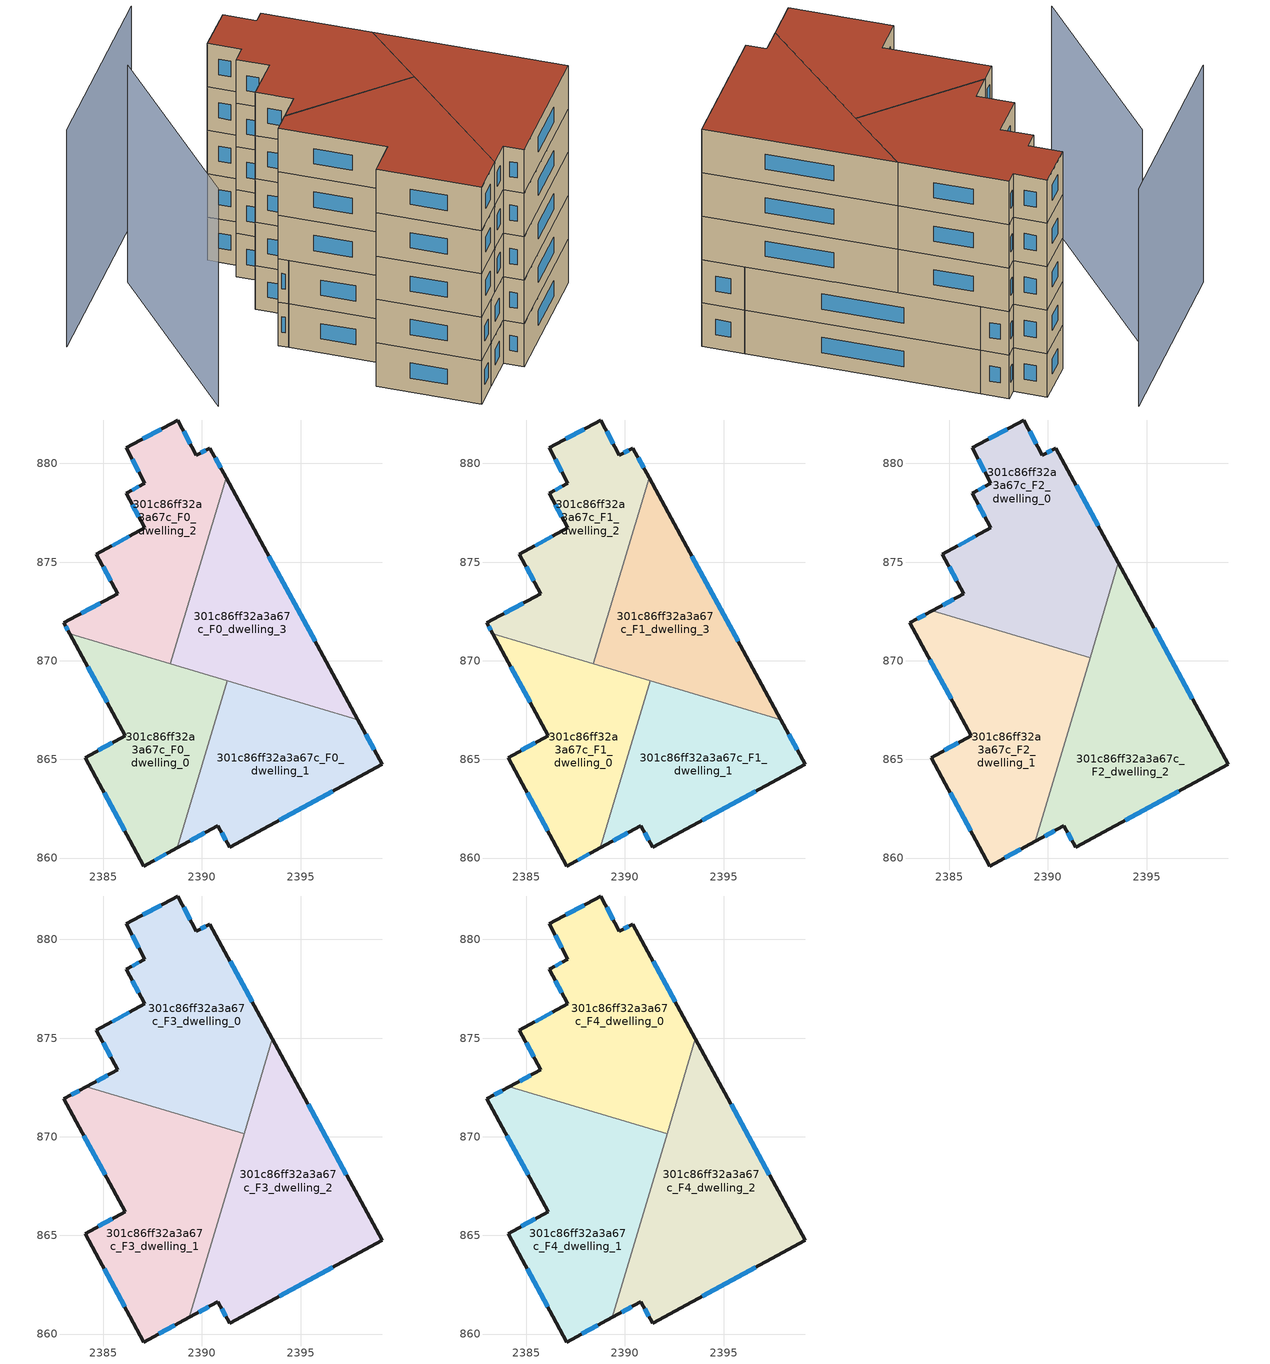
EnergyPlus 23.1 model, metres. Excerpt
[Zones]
301c86ff32a3a67c_F0_dwelling_0
 floor ground (EU_floor_Construction): 2391.28,868.98 2388.75,860.51 2387.06,859.59 2384.07,865.09 2386.11,866.21 2383.3,871.37 z0
 wall outside (EU_wall_Construction): 2383.3,871.37 2386.11,866.21 2384.07,865.09 2387.06,859.59 2388.75,860.51 z0:3
 wall to 301c86ff32a3a67c_F0_dwelling_1 (EU_wall_Construction): 2388.75,860.51 2391.28,868.98 z0:3
 wall to 301c86ff32a3a67c_F0_dwelling_2 (EU_wall_Construction): 2388.4,869.84 2383.3,871.37 z0:3
 wall to 301c86ff32a3a67c_F0_dwelling_3 (EU_wall_Construction): 2391.28,868.98 2388.4,869.84 z0:3
 window (EU_Window_Construction): 2384.21,869.69 2385.2,867.88 / 2387.61,859.89 2388.2,860.21 / 2385.04,863.31 2386.09,861.38 / 2385.45,865.84 2384.73,865.46 z0.98:2.02
301c86ff32a3a67c_F0_dwelling_1
 floor ground (EU_floor_Construction): 2397.91,867 2399.13,864.75 2391.41,860.54 2390.81,861.63 2388.75,860.51 2391.28,868.98 z0
 wall outside (EU_wall_Construction): 2388.75,860.51 2390.81,861.63 2391.41,860.54 2399.13,864.75 2397.91,867 z0:3
 wall to 301c86ff32a3a67c_F0_dwelling_3 (EU_wall_Construction): 2397.91,867 2391.28,868.98 z0:3
 window (EU_Window_Construction): 2398.73,865.49 2398.3,866.27 / 2393.92,861.91 2396.62,863.39 / 2391.01,861.28 2391.21,860.9 / 2389.42,860.88 2390.14,861.27 z0.98:2.02
301c86ff32a3a67c_F0_dwelling_2
 floor ground (EU_floor_Construction): 2390.4,880.78 2391.22,879.28 2388.4,869.84 2383.3,871.37 2383,871.92 2385.74,873.41 2384.64,875.41 2387.1,876.75 2386.15,878.49 2387.11,879 2386.15,880.79 2388.78,882.2 2389.72,880.41 z0
 wall outside (EU_wall_Construction): 2391.22,879.28 2390.4,880.78 2389.72,880.41 2388.78,882.2 2386.15,880.79 2387.11,879 2386.15,878.49 2387.1,876.75 2384.64,875.41 2385.74,873.41 2383,871.92 2383.3,871.37 z0:3
 wall to 301c86ff32a3a67c_F0_dwelling_3 (EU_wall_Construction): 2388.4,869.84 2391.22,879.28 z0:3
 window (EU_Window_Construction): 2383.1,871.74 2383.2,871.54 / 2384.85,872.92 2383.89,872.4 / 2385,874.75 2385.38,874.06 / 2386.3,876.31 2385.44,875.84 / 2386.46,877.92 2386.79,877.31 / 2386.8,878.84 2386.46,878.65 / 2386.46,880.21 2386.8,879.59 / 2387.93,881.75 2387.01,881.25 / 2389.42,881 2389.09,881.62 / 2390.18,880.66 2389.94,880.53 / 2390.95,879.77 2390.67,880.3 z0.98:2.02
301c86ff32a3a67c_F0_dwelling_3
 floor ground (EU_floor_Construction): 2391.22,879.28 2397.91,867 2388.4,869.84 z0
 wall outside (EU_wall_Construction): 2397.91,867 2391.22,879.28 z0:3
 window (EU_Window_Construction): 2395.73,871 2393.39,875.29 z0.98:2.02
301c86ff32a3a67c_F1_dwelling_0
 floor to 301c86ff32a3a67c_F0_dwelling_0 (EU_floor_Construction): 2391.28,868.98 2388.75,860.51 2387.06,859.59 2384.07,865.09 2386.11,866.21 2383.3,871.37 z3
 wall outside (EU_wall_Construction): 2383.3,871.37 2386.11,866.21 2384.07,865.09 2387.06,859.59 2388.75,860.51 z3:6
 wall to 301c86ff32a3a67c_F1_dwelling_1 (EU_wall_Construction): 2388.75,860.51 2391.28,868.98 z3:6
 wall to 301c86ff32a3a67c_F1_dwelling_2 (EU_wall_Construction): 2388.4,869.84 2383.3,871.37 z3:6
 wall to 301c86ff32a3a67c_F1_dwelling_3 (EU_wall_Construction): 2391.28,868.98 2388.4,869.84 z3:6
 window (EU_Window_Construction): 2384.21,869.69 2385.2,867.88 / 2387.61,859.89 2388.2,860.21 / 2385.04,863.31 2386.09,861.38 / 2385.45,865.84 2384.73,865.46 z3.98:5.02
301c86ff32a3a67c_F1_dwelling_1
 floor to 301c86ff32a3a67c_F0_dwelling_1 (EU_floor_Construction): 2397.91,867 2399.13,864.75 2391.41,860.54 2390.81,861.63 2388.75,860.51 2391.28,868.98 z3
 wall outside (EU_wall_Construction): 2388.75,860.51 2390.81,861.63 2391.41,860.54 2399.13,864.75 2397.91,867 z3:6
 wall to 301c86ff32a3a67c_F1_dwelling_3 (EU_wall_Construction): 2397.91,867 2391.28,868.98 z3:6
 window (EU_Window_Construction): 2398.73,865.49 2398.3,866.27 / 2393.92,861.91 2396.62,863.39 / 2391.01,861.28 2391.21,860.9 / 2389.42,860.88 2390.14,861.27 z3.98:5.02
301c86ff32a3a67c_F1_dwelling_2
 floor to 301c86ff32a3a67c_F0_dwelling_2 (EU_floor_Construction): 2390.4,880.78 2391.22,879.28 2388.4,869.84 2383.3,871.37 2383,871.92 2385.74,873.41 2384.64,875.41 2387.1,876.75 2386.15,878.49 2387.11,879 2386.15,880.79 2388.78,882.2 2389.72,880.41 z3
 wall outside (EU_wall_Construction): 2391.22,879.28 2390.4,880.78 2389.72,880.41 2388.78,882.2 2386.15,880.79 2387.11,879 2386.15,878.49 2387.1,876.75 2384.64,875.41 2385.74,873.41 2383,871.92 2383.3,871.37 z3:6
 wall to 301c86ff32a3a67c_F1_dwelling_3 (EU_wall_Construction): 2388.4,869.84 2391.22,879.28 z3:6
 window (EU_Window_Construction): 2383.1,871.74 2383.2,871.54 / 2384.85,872.92 2383.89,872.4 / 2385,874.75 2385.38,874.06 / 2386.3,876.31 2385.44,875.84 / 2386.46,877.92 2386.79,877.31 / 2386.8,878.84 2386.46,878.65 / 2386.46,880.21 2386.8,879.59 / 2387.93,881.75 2387.01,881.25 / 2389.42,881 2389.09,881.62 / 2390.18,880.66 2389.94,880.53 / 2390.95,879.77 2390.67,880.3 z3.98:5.02
301c86ff32a3a67c_F1_dwelling_3
 floor to 301c86ff32a3a67c_F0_dwelling_3 (EU_floor_Construction): 2391.22,879.28 2397.91,867 2388.4,869.84 z3
 wall outside (EU_wall_Construction): 2397.91,867 2391.22,879.28 z3:6
 window (EU_Window_Construction): 2395.73,871 2393.39,875.29 z3.98:5.02
301c86ff32a3a67c_F2_dwelling_0
 floor to 301c86ff32a3a67c_F1_dwelling_2 (EU_floor_Construction): 2390.4,880.78 2391.22,879.28 2388.79,871.15 2384.14,872.53 2385.74,873.41 2384.64,875.41 2387.1,876.75 2386.15,878.49 2387.11,879 2386.15,880.79 2388.78,882.2 2389.72,880.41 z6
 floor to 301c86ff32a3a67c_F1_dwelling_3 (EU_floor_Construction): 2391.22,879.28 2393.57,874.96 2392.14,870.15 2388.79,871.15 z6
 wall outside (EU_wall_Construction): 2393.57,874.96 2390.4,880.78 2389.72,880.41 2388.78,882.2 2386.15,880.79 2387.11,879 2386.15,878.49 2387.1,876.75 2384.64,875.41 2385.74,873.41 2384.14,872.53 z6:9
 wall to 301c86ff32a3a67c_F2_dwelling_1 (EU_wall_Construction): 2384.14,872.53 2392.14,870.15 z6:9
 wall to 301c86ff32a3a67c_F2_dwelling_2 (EU_wall_Construction): 2392.14,870.15 2393.57,874.96 z6:9
 window (EU_Window_Construction): 2386.3,876.31 2385.44,875.84 / 2386.46,877.92 2386.79,877.31 / 2386.8,878.84 2386.46,878.65 / 2386.46,880.21 2386.8,879.59 / 2387.93,881.75 2387.01,881.25 / 2389.42,881 2389.09,881.62 / 2390.18,880.66 2389.94,880.53 / 2392.54,876.85 2391.43,878.89 / 2385.22,873.12 2384.66,872.82 / 2385,874.75 2385.38,874.06 z6.98:8.02
301c86ff32a3a67c_F2_dwelling_1
 floor to 301c86ff32a3a67c_F1_dwelling_0 (EU_floor_Construction): 2391.28,868.98 2388.75,860.51 2387.06,859.59 2384.07,865.09 2386.11,866.21 2383.3,871.37 z6
 floor to 301c86ff32a3a67c_F1_dwelling_2 (EU_floor_Construction): 2388.79,871.15 2388.4,869.84 2383.3,871.37 2383,871.92 2384.14,872.53 z6
 floor to 301c86ff32a3a67c_F1_dwelling_1 (EU_floor_Construction): 2391.75,868.84 2389.36,860.84 2388.75,860.51 2391.28,868.98 z6
 floor to 301c86ff32a3a67c_F1_dwelling_3 (EU_floor_Construction): 2392.14,870.15 2391.75,868.84 2388.4,869.84 2388.79,871.15 z6
 wall outside (EU_wall_Construction): 2384.14,872.53 2383,871.92 2386.11,866.21 2384.07,865.09 2387.06,859.59 2389.36,860.84 z6:9
 wall to 301c86ff32a3a67c_F2_dwelling_2 (EU_wall_Construction): 2389.36,860.84 2392.14,870.15 z6:9
 window (EU_Window_Construction): 2385.45,865.84 2384.73,865.46 / 2384.01,870.06 2385.1,868.06 / 2383.77,872.33 2383.37,872.12 / 2387.81,860 2388.61,860.44 / 2385.04,863.31 2386.09,861.38 z6.98:8.02
301c86ff32a3a67c_F2_dwelling_2
 floor to 301c86ff32a3a67c_F1_dwelling_1 (EU_floor_Construction): 2397.91,867 2399.13,864.75 2391.41,860.54 2390.81,861.63 2389.36,860.84 2391.75,868.84 z6
 floor to 301c86ff32a3a67c_F1_dwelling_3 (EU_floor_Construction): 2393.57,874.96 2397.91,867 2391.75,868.84 z6
 wall outside (EU_wall_Construction): 2389.36,860.84 2390.81,861.63 2391.41,860.54 2399.13,864.75 2393.57,874.96 z6:9
 window (EU_Window_Construction): 2389.83,861.1 2390.34,861.38 / 2397.32,868.07 2395.38,871.64 / 2393.92,861.91 2396.62,863.39 / 2391.01,861.28 2391.21,860.9 z6.98:8.02
301c86ff32a3a67c_F3_dwelling_0
 floor to 301c86ff32a3a67c_F2_dwelling_0 (EU_floor_Construction): 2390.4,880.78 2393.57,874.96 2392.14,870.15 2384.14,872.53 2385.74,873.41 2384.64,875.41 2387.1,876.75 2386.15,878.49 2387.11,879 2386.15,880.79 2388.78,882.2 2389.72,880.41 z9
 wall outside (EU_wall_Construction): 2393.57,874.96 2390.4,880.78 2389.72,880.41 2388.78,882.2 2386.15,880.79 2387.11,879 2386.15,878.49 2387.1,876.75 2384.64,875.41 2385.74,873.41 2384.14,872.53 z9:12
 wall to 301c86ff32a3a67c_F3_dwelling_1 (EU_wall_Construction): 2384.14,872.53 2392.14,870.15 z9:12
 wall to 301c86ff32a3a67c_F3_dwelling_2 (EU_wall_Construction): 2392.14,870.15 2393.57,874.96 z9:12
 window (EU_Window_Construction): 2386.3,876.31 2385.44,875.84 / 2386.46,877.92 2386.79,877.31 / 2386.8,878.84 2386.46,878.65 / 2386.46,880.21 2386.8,879.59 / 2387.93,881.75 2387.01,881.25 / 2389.42,881 2389.09,881.62 / 2390.18,880.66 2389.94,880.53 / 2392.54,876.85 2391.43,878.89 / 2385.22,873.12 2384.66,872.82 / 2385,874.75 2385.38,874.06 z9.98:11.02
301c86ff32a3a67c_F3_dwelling_1
 floor to 301c86ff32a3a67c_F2_dwelling_1 (EU_floor_Construction): 2392.14,870.15 2389.36,860.84 2387.06,859.59 2384.07,865.09 2386.11,866.21 2383,871.92 2384.14,872.53 z9
 wall outside (EU_wall_Construction): 2384.14,872.53 2383,871.92 2386.11,866.21 2384.07,865.09 2387.06,859.59 2389.36,860.84 z9:12
 wall to 301c86ff32a3a67c_F3_dwelling_2 (EU_wall_Construction): 2389.36,860.84 2392.14,870.15 z9:12
 window (EU_Window_Construction): 2385.45,865.84 2384.73,865.46 / 2384.01,870.06 2385.1,868.06 / 2383.77,872.33 2383.37,872.12 / 2387.81,860 2388.61,860.44 / 2385.04,863.31 2386.09,861.38 z9.98:11.02
301c86ff32a3a67c_F3_dwelling_2
 floor to 301c86ff32a3a67c_F2_dwelling_2 (EU_floor_Construction): 2393.57,874.96 2399.13,864.75 2391.41,860.54 2390.81,861.63 2389.36,860.84 z9
 wall outside (EU_wall_Construction): 2389.36,860.84 2390.81,861.63 2391.41,860.54 2399.13,864.75 2393.57,874.96 z9:12
 window (EU_Window_Construction): 2389.83,861.1 2390.34,861.38 / 2397.32,868.07 2395.38,871.64 / 2393.92,861.91 2396.62,863.39 / 2391.01,861.28 2391.21,860.9 z9.98:11.02
301c86ff32a3a67c_F4_dwelling_0
 floor to 301c86ff32a3a67c_F3_dwelling_0 (EU_floor_Construction): 2390.4,880.78 2393.57,874.96 2392.14,870.15 2384.14,872.53 2385.74,873.41 2384.64,875.41 2387.1,876.75 2386.15,878.49 2387.11,879 2386.15,880.79 2388.78,882.2 2389.72,880.41 z12
 wall outside (EU_wall_Construction): 2393.57,874.96 2390.4,880.78 2389.72,880.41 2388.78,882.2 2386.15,880.79 2387.11,879 2386.15,878.49 2387.1,876.75 2384.64,875.41 2385.74,873.41 2384.14,872.53 z12:15
 wall to 301c86ff32a3a67c_F4_dwelling_1 (EU_wall_Construction): 2384.14,872.53 2392.14,870.15 z12:15
 wall to 301c86ff32a3a67c_F4_dwelling_2 (EU_wall_Construction): 2392.14,870.15 2393.57,874.96 z12:15
 window (EU_Window_Construction): 2386.3,876.31 2385.44,875.84 / 2386.46,877.92 2386.79,877.31 / 2386.8,878.84 2386.46,878.65 / 2386.46,880.21 2386.8,879.59 / 2387.93,881.75 2387.01,881.25 / 2389.42,881 2389.09,881.62 / 2390.18,880.66 2389.94,880.53 / 2392.54,876.85 2391.43,878.89 / 2385.22,873.12 2384.66,872.82 / 2385,874.75 2385.38,874.06 z12.98:14.02
 roof outside (EU_roof_Construction): 2392.14,870.15 2393.57,874.96 2390.4,880.78 2389.72,880.41 2388.78,882.2 2386.15,880.79 2387.11,879 2386.15,878.49 2387.1,876.75 2384.64,875.41 2385.74,873.41 2384.14,872.53 z15
301c86ff32a3a67c_F4_dwelling_1
 floor to 301c86ff32a3a67c_F3_dwelling_1 (EU_floor_Construction): 2392.14,870.15 2389.36,860.84 2387.06,859.59 2384.07,865.09 2386.11,866.21 2383,871.92 2384.14,872.53 z12
 wall outside (EU_wall_Construction): 2384.14,872.53 2383,871.92 2386.11,866.21 2384.07,865.09 2387.06,859.59 2389.36,860.84 z12:15
 wall to 301c86ff32a3a67c_F4_dwelling_2 (EU_wall_Construction): 2389.36,860.84 2392.14,870.15 z12:15
 window (EU_Window_Construction): 2385.45,865.84 2384.73,865.46 / 2384.01,870.06 2385.1,868.06 / 2383.77,872.33 2383.37,872.12 / 2387.81,860 2388.61,860.44 / 2385.04,863.31 2386.09,861.38 z12.98:14.02
 roof outside (EU_roof_Construction): 2389.36,860.84 2392.14,870.15 2384.14,872.53 2383,871.92 2386.11,866.21 2384.07,865.09 2387.06,859.59 z15
301c86ff32a3a67c_F4_dwelling_2
 floor to 301c86ff32a3a67c_F3_dwelling_2 (EU_floor_Construction): 2393.57,874.96 2399.13,864.75 2391.41,860.54 2390.81,861.63 2389.36,860.84 z12
 wall outside (EU_wall_Construction): 2389.36,860.84 2390.81,861.63 2391.41,860.54 2399.13,864.75 2393.57,874.96 z12:15
 window (EU_Window_Construction): 2389.83,861.1 2390.34,861.38 / 2397.32,868.07 2395.38,871.64 / 2393.92,861.91 2396.62,863.39 / 2391.01,861.28 2391.21,860.9 z12.98:14.02
 roof outside (EU_roof_Construction): 2399.13,864.75 2393.57,874.96 2389.36,860.84 2390.81,861.63 2391.41,860.54 z15
shading: 2381.38,882.44 2376.32,870.02 / 2385.71,886.49 2374.38,880.29 z0:15
[Building]
EU S2 Campaign: North Axis=0; Terrain=City; Solar Distribution=FullExterior
[Site:Location]
Bologna: Latitude=44.5; Longitude=11.25; Time Zone=1; Elevation=37
[SizingPeriod:WeatherFileDays]
AnnualSizingPeriod: Begin Month=1; Begin Day of Month=1; End Month=12; End Day of Month=31; Day of Week for Start Day=Monday; Use Weather File Daylight Saving Period=No; Use Weather File Rain and Snow Indicators=No
[MATERIAL]
EU_InternalMass_Material: Roughness=MediumRough; Thickness=0.1; Conductivity=1; Density=1800; Specific Heat=900; Thermal Absorptance=0.9; Solar Absorptance=0.7; Visible Absorptance=0.7
[MATERIAL:NOMASS] Roughness=MediumRough; Thermal Absorptance=0.9; Solar Absorptance=0.7; Visible Absorptance=0.7
Name | Thermal Resistance
EU_wall_NoMass | 0.905828
EU_roof_NoMass | 0.37593
EU_floor_NoMass | 0.67114
[WINDOWMATERIAL:SIMPLEGLAZINGSYSTEM]
EU_Window_SimpleGlazing: UFactor=4.52486; Solar Heat Gain Coefficient=0.85; Visible Transmittance=0.85
[CONSTRUCTION]
EU_wall_Construction: EU_wall_NoMass
EU_roof_Construction: EU_roof_NoMass
EU_floor_Construction: EU_floor_NoMass
EU_Window_Construction: EU_Window_SimpleGlazing
EU_InternalMass_Construction: EU_InternalMass_Material
[ZONE] Type=1; Multiplier=1; Ceiling Height=autocalculate; Floor Area=autocalculate; Part of Total Floor Area=Yes
Name | Volume
301c86ff32a3a67c_F0_dwelling_0; 301c86ff32a3a67c_F1_dwelling_0; 301c86ff32a3a67c_F0_dwelling_3; 301c86ff32a3a67c_F1_dwelling_3 | 146.641
301c86ff32a3a67c_F2_dwelling_0; 301c86ff32a3a67c_F3_dwelling_0; 301c86ff32a3a67c_F4_dwelling_0 | 195.541
301c86ff32a3a67c_F0_dwelling_1; 301c86ff32a3a67c_F1_dwelling_1 | 146.638
301c86ff32a3a67c_F2_dwelling_1; 301c86ff32a3a67c_F3_dwelling_1; 301c86ff32a3a67c_F4_dwelling_1 | 195.517
301c86ff32a3a67c_F0_dwelling_2; 301c86ff32a3a67c_F1_dwelling_2 | 146.652
301c86ff32a3a67c_F2_dwelling_2; 301c86ff32a3a67c_F3_dwelling_2; 301c86ff32a3a67c_F4_dwelling_2 | 195.51
[INTERNALMASS] Construction=EU_InternalMass_Construction
Name | Zone or ZoneList | Surface Area
301c86ff32a3a67c_F0_dwelling_0_EU_InternalMass | 301c86ff32a3a67c_F0_dwelling_0 | 48.8804
301c86ff32a3a67c_F0_dwelling_1_EU_InternalMass | 301c86ff32a3a67c_F0_dwelling_1 | 48.8793
301c86ff32a3a67c_F0_dwelling_2_EU_InternalMass | 301c86ff32a3a67c_F0_dwelling_2 | 48.8832
301c86ff32a3a67c_F0_dwelling_3_EU_InternalMass | 301c86ff32a3a67c_F0_dwelling_3 | 48.8808
301c86ff32a3a67c_F1_dwelling_0_EU_InternalMass | 301c86ff32a3a67c_F1_dwelling_0 | 48.8804
301c86ff32a3a67c_F1_dwelling_1_EU_InternalMass | 301c86ff32a3a67c_F1_dwelling_1 | 48.8793
301c86ff32a3a67c_F1_dwelling_2_EU_InternalMass | 301c86ff32a3a67c_F1_dwelling_2 | 48.8832
301c86ff32a3a67c_F1_dwelling_3_EU_InternalMass | 301c86ff32a3a67c_F1_dwelling_3 | 48.8808
301c86ff32a3a67c_F2_dwelling_0_EU_InternalMass | 301c86ff32a3a67c_F2_dwelling_0 | 65.1791
301c86ff32a3a67c_F2_dwelling_1_EU_InternalMass | 301c86ff32a3a67c_F2_dwelling_1 | 65.172
301c86ff32a3a67c_F2_dwelling_2_EU_InternalMass | 301c86ff32a3a67c_F2_dwelling_2 | 65.1698
301c86ff32a3a67c_F3_dwelling_0_EU_InternalMass | 301c86ff32a3a67c_F3_dwelling_0 | 65.1791
301c86ff32a3a67c_F3_dwelling_1_EU_InternalMass | 301c86ff32a3a67c_F3_dwelling_1 | 65.172
301c86ff32a3a67c_F3_dwelling_2_EU_InternalMass | 301c86ff32a3a67c_F3_dwelling_2 | 65.1698
301c86ff32a3a67c_F4_dwelling_0_EU_InternalMass | 301c86ff32a3a67c_F4_dwelling_0 | 65.1791
301c86ff32a3a67c_F4_dwelling_1_EU_InternalMass | 301c86ff32a3a67c_F4_dwelling_1 | 65.172
301c86ff32a3a67c_F4_dwelling_2_EU_InternalMass | 301c86ff32a3a67c_F4_dwelling_2 | 65.1698
[OTHEREQUIPMENT] Fuel Type=Electricity; Design Level Calculation Method=Watts/Area; Power per Zone Floor Area=1; Fraction Latent=0; Fraction Radiant=0; Fraction Lost=0; Carbon Dioxide Generation Rate=0; EndUse Subcategory=EU_Step8_InternalGains
Name | Zone or ZoneList or Space or SpaceList | Schedule
EU_Step8_InternalGain_301c86ff32a3a67c_F0_dwelling_0_f000 | 301c86ff32a3a67c_F0_dwelling_0 | EU_Step8_GainSchedule_301c86ff32a3a67c_F0_dwelling_0_f000
EU_Step8_InternalGain_301c86ff32a3a67c_F0_dwelling_1_f000 | 301c86ff32a3a67c_F0_dwelling_1 | EU_Step8_GainSchedule_301c86ff32a3a67c_F0_dwelling_1_f000
EU_Step8_InternalGain_301c86ff32a3a67c_F0_dwelling_2_f000 | 301c86ff32a3a67c_F0_dwelling_2 | EU_Step8_GainSchedule_301c86ff32a3a67c_F0_dwelling_2_f000
EU_Step8_InternalGain_301c86ff32a3a67c_F0_dwelling_3_f000 | 301c86ff32a3a67c_F0_dwelling_3 | EU_Step8_GainSchedule_301c86ff32a3a67c_F0_dwelling_3_f000
EU_Step8_InternalGain_301c86ff32a3a67c_F1_dwelling_0_f000 | 301c86ff32a3a67c_F1_dwelling_0 | EU_Step8_GainSchedule_301c86ff32a3a67c_F1_dwelling_0_f000
EU_Step8_InternalGain_301c86ff32a3a67c_F1_dwelling_1_f000 | 301c86ff32a3a67c_F1_dwelling_1 | EU_Step8_GainSchedule_301c86ff32a3a67c_F1_dwelling_1_f000
EU_Step8_InternalGain_301c86ff32a3a67c_F1_dwelling_2_f000 | 301c86ff32a3a67c_F1_dwelling_2 | EU_Step8_GainSchedule_301c86ff32a3a67c_F1_dwelling_2_f000
EU_Step8_InternalGain_301c86ff32a3a67c_F1_dwelling_3_f000 | 301c86ff32a3a67c_F1_dwelling_3 | EU_Step8_GainSchedule_301c86ff32a3a67c_F1_dwelling_3_f000
EU_Step8_InternalGain_301c86ff32a3a67c_F2_dwelling_0_f000 | 301c86ff32a3a67c_F2_dwelling_0 | EU_Step8_GainSchedule_301c86ff32a3a67c_F2_dwelling_0_f000
EU_Step8_InternalGain_301c86ff32a3a67c_F2_dwelling_1_f000 | 301c86ff32a3a67c_F2_dwelling_1 | EU_Step8_GainSchedule_301c86ff32a3a67c_F2_dwelling_1_f000
EU_Step8_InternalGain_301c86ff32a3a67c_F2_dwelling_2_f000 | 301c86ff32a3a67c_F2_dwelling_2 | EU_Step8_GainSchedule_301c86ff32a3a67c_F2_dwelling_2_f000
EU_Step8_InternalGain_301c86ff32a3a67c_F3_dwelling_0_f000 | 301c86ff32a3a67c_F3_dwelling_0 | EU_Step8_GainSchedule_301c86ff32a3a67c_F3_dwelling_0_f000
EU_Step8_InternalGain_301c86ff32a3a67c_F3_dwelling_1_f000 | 301c86ff32a3a67c_F3_dwelling_1 | EU_Step8_GainSchedule_301c86ff32a3a67c_F3_dwelling_1_f000
EU_Step8_InternalGain_301c86ff32a3a67c_F3_dwelling_2_f000 | 301c86ff32a3a67c_F3_dwelling_2 | EU_Step8_GainSchedule_301c86ff32a3a67c_F3_dwelling_2_f000
EU_Step8_InternalGain_301c86ff32a3a67c_F4_dwelling_0_f000 | 301c86ff32a3a67c_F4_dwelling_0 | EU_Step8_GainSchedule_301c86ff32a3a67c_F4_dwelling_0_f000
EU_Step8_InternalGain_301c86ff32a3a67c_F4_dwelling_1_f000 | 301c86ff32a3a67c_F4_dwelling_1 | EU_Step8_GainSchedule_301c86ff32a3a67c_F4_dwelling_1_f000
EU_Step8_InternalGain_301c86ff32a3a67c_F4_dwelling_2_f000 | 301c86ff32a3a67c_F4_dwelling_2 | EU_Step8_GainSchedule_301c86ff32a3a67c_F4_dwelling_2_f000
[ZONEVENTILATION:DESIGNFLOWRATE] Schedule=EU_AlwaysOn; Design Flow Rate Calculation Method=AirChanges/Hour; Air Changes per Hour=0.73129; Ventilation Type=Natural; Fan Pressure Rise=0; Fan Total Efficiency=1; Constant Term Coefficient=1; Temperature Term Coefficient=0; Velocity Term Coefficient=0; Velocity Squared Term Coefficient=0; Minimum Indoor Temperature=-100; Maximum Indoor Temperature=100; Delta Temperature=-100; Minimum Outdoor Temperature=-100; Maximum Outdoor Temperature=100; Maximum Wind Speed=40
Name | Zone or ZoneList or Space or SpaceList
EU_ConstantAir_301c86ff32a3a67c_F0_dwelling_0 | 301c86ff32a3a67c_F0_dwelling_0
EU_ConstantAir_301c86ff32a3a67c_F0_dwelling_1 | 301c86ff32a3a67c_F0_dwelling_1
EU_ConstantAir_301c86ff32a3a67c_F0_dwelling_2 | 301c86ff32a3a67c_F0_dwelling_2
EU_ConstantAir_301c86ff32a3a67c_F0_dwelling_3 | 301c86ff32a3a67c_F0_dwelling_3
EU_ConstantAir_301c86ff32a3a67c_F1_dwelling_0 | 301c86ff32a3a67c_F1_dwelling_0
EU_ConstantAir_301c86ff32a3a67c_F1_dwelling_1 | 301c86ff32a3a67c_F1_dwelling_1
EU_ConstantAir_301c86ff32a3a67c_F1_dwelling_2 | 301c86ff32a3a67c_F1_dwelling_2
EU_ConstantAir_301c86ff32a3a67c_F1_dwelling_3 | 301c86ff32a3a67c_F1_dwelling_3
EU_ConstantAir_301c86ff32a3a67c_F2_dwelling_0 | 301c86ff32a3a67c_F2_dwelling_0
EU_ConstantAir_301c86ff32a3a67c_F2_dwelling_1 | 301c86ff32a3a67c_F2_dwelling_1
EU_ConstantAir_301c86ff32a3a67c_F2_dwelling_2 | 301c86ff32a3a67c_F2_dwelling_2
EU_ConstantAir_301c86ff32a3a67c_F3_dwelling_0 | 301c86ff32a3a67c_F3_dwelling_0
EU_ConstantAir_301c86ff32a3a67c_F3_dwelling_1 | 301c86ff32a3a67c_F3_dwelling_1
EU_ConstantAir_301c86ff32a3a67c_F3_dwelling_2 | 301c86ff32a3a67c_F3_dwelling_2
EU_ConstantAir_301c86ff32a3a67c_F4_dwelling_0 | 301c86ff32a3a67c_F4_dwelling_0
EU_ConstantAir_301c86ff32a3a67c_F4_dwelling_1 | 301c86ff32a3a67c_F4_dwelling_1
EU_ConstantAir_301c86ff32a3a67c_F4_dwelling_2 | 301c86ff32a3a67c_F4_dwelling_2
[HVACTEMPLATE:THERMOSTAT] Constant Heating Setpoint=20; Constant Cooling Setpoint=50
EU_HeatOnly_301c86ff32a3a67c_F0_dwelling_0; EU_HeatOnly_301c86ff32a3a67c_F0_dwelling_1; EU_HeatOnly_301c86ff32a3a67c_F0_dwelling_2; EU_HeatOnly_301c86ff32a3a67c_F0_dwelling_3; EU_HeatOnly_301c86ff32a3a67c_F1_dwelling_0; EU_HeatOnly_301c86ff32a3a67c_F1_dwelling_1; EU_HeatOnly_301c86ff32a3a67c_F1_dwelling_2; EU_HeatOnly_301c86ff32a3a67c_F1_dwelling_3; EU_HeatOnly_301c86ff32a3a67c_F2_dwelling_0; EU_HeatOnly_301c86ff32a3a67c_F2_dwelling_1; EU_HeatOnly_301c86ff32a3a67c_F2_dwelling_2; EU_HeatOnly_301c86ff32a3a67c_F3_dwelling_0; EU_HeatOnly_301c86ff32a3a67c_F3_dwelling_1; EU_HeatOnly_301c86ff32a3a67c_F3_dwelling_2; EU_HeatOnly_301c86ff32a3a67c_F4_dwelling_0; EU_HeatOnly_301c86ff32a3a67c_F4_dwelling_1; EU_HeatOnly_301c86ff32a3a67c_F4_dwelling_2
[HVACTEMPLATE:ZONE:IDEALLOADSAIRSYSTEM] System Availability Schedule=EU_AlwaysOn; Maximum Heating Supply Air Temperature=50; Minimum Cooling Supply Air Temperature=13; Maximum Heating Supply Air Humidity Ratio=0.0156; Minimum Cooling Supply Air Humidity Ratio=0.0077; Heating Limit=NoLimit; Cooling Limit=NoLimit; Heating Availability Schedule=EU_AlwaysOn; Cooling Availability Schedule=EU_CoolingOff; Dehumidification Control Type=ConstantSensibleHeatRatio; Cooling Sensible Heat Ratio=0.7; Dehumidification Setpoint=60; Humidification Control Type=None; Humidification Setpoint=30; Outdoor Air Method=None; Outdoor Air Flow Rate per Person=0.00944; Outdoor Air Flow Rate per Zone Floor Area=0; Outdoor Air Flow Rate per Zone=0; Demand Controlled Ventilation Type=None; Outdoor Air Economizer Type=NoEconomizer; Heat Recovery Type=None; Sensible Heat Recovery Effectiveness=0.7; Latent Heat Recovery Effectiveness=0.65
Name | Template Thermostat
301c86ff32a3a67c_F0_dwelling_0 | EU_HeatOnly_301c86ff32a3a67c_F0_dwelling_0
301c86ff32a3a67c_F0_dwelling_1 | EU_HeatOnly_301c86ff32a3a67c_F0_dwelling_1
301c86ff32a3a67c_F0_dwelling_2 | EU_HeatOnly_301c86ff32a3a67c_F0_dwelling_2
301c86ff32a3a67c_F0_dwelling_3 | EU_HeatOnly_301c86ff32a3a67c_F0_dwelling_3
301c86ff32a3a67c_F1_dwelling_0 | EU_HeatOnly_301c86ff32a3a67c_F1_dwelling_0
301c86ff32a3a67c_F1_dwelling_1 | EU_HeatOnly_301c86ff32a3a67c_F1_dwelling_1
301c86ff32a3a67c_F1_dwelling_2 | EU_HeatOnly_301c86ff32a3a67c_F1_dwelling_2
301c86ff32a3a67c_F1_dwelling_3 | EU_HeatOnly_301c86ff32a3a67c_F1_dwelling_3
301c86ff32a3a67c_F2_dwelling_0 | EU_HeatOnly_301c86ff32a3a67c_F2_dwelling_0
301c86ff32a3a67c_F2_dwelling_1 | EU_HeatOnly_301c86ff32a3a67c_F2_dwelling_1
301c86ff32a3a67c_F2_dwelling_2 | EU_HeatOnly_301c86ff32a3a67c_F2_dwelling_2
301c86ff32a3a67c_F3_dwelling_0 | EU_HeatOnly_301c86ff32a3a67c_F3_dwelling_0
301c86ff32a3a67c_F3_dwelling_1 | EU_HeatOnly_301c86ff32a3a67c_F3_dwelling_1
301c86ff32a3a67c_F3_dwelling_2 | EU_HeatOnly_301c86ff32a3a67c_F3_dwelling_2
301c86ff32a3a67c_F4_dwelling_0 | EU_HeatOnly_301c86ff32a3a67c_F4_dwelling_0
301c86ff32a3a67c_F4_dwelling_1 | EU_HeatOnly_301c86ff32a3a67c_F4_dwelling_1
301c86ff32a3a67c_F4_dwelling_2 | EU_HeatOnly_301c86ff32a3a67c_F4_dwelling_2
[SIZING:ZONE] Zone Cooling Design Supply Air Temperature Input Method=SupplyAirTemperature; Zone Cooling Design Supply Air Temperature=13; Zone Heating Design Supply Air Temperature Input Method=SupplyAirTemperature; Zone Heating Design Supply Air Temperature=50; Zone Cooling Design Supply Air Humidity Ratio=0.008; Zone Heating Design Supply Air Humidity Ratio=0.008; Cooling Design Air Flow Method=DesignDay; Cooling Design Air Flow Rate=0; Cooling Minimum Air Flow per Zone Floor Area=0.000762; Cooling Minimum Air Flow=0; Cooling Minimum Air Flow Fraction=0.2; Heating Design Air Flow Method=DesignDay; Heating Design Air Flow Rate=0; Heating Maximum Air Flow per Zone Floor Area=0.002032; Heating Maximum Air Flow=0.141576; Heating Maximum Air Flow Fraction=0.3; Account for Dedicated Outdoor Air System=No; Dedicated Outdoor Air System Control Strategy=NeutralSupplyAir; Dedicated Outdoor Air Low Setpoint Temperature for Design=autosize; Dedicated Outdoor Air High Setpoint Temperature for Design=autosize; Zone Load Sizing Method=Sensible Load Only No Latent Load; Zone Latent Cooling Design Supply Air Humidity Ratio Input Method=HumidityRatioDifference; Zone Cooling Design Supply Air Humidity Ratio Difference=0.005; Zone Latent Heating Design Supply Air Humidity Ratio Input Method=HumidityRatioDifference; Zone Humidification Design Supply Air Humidity Ratio Difference=0.005
301c86ff32a3a67c_F0_dwelling_0; 301c86ff32a3a67c_F0_dwelling_1; 301c86ff32a3a67c_F0_dwelling_2; 301c86ff32a3a67c_F0_dwelling_3; 301c86ff32a3a67c_F1_dwelling_0; 301c86ff32a3a67c_F1_dwelling_1; 301c86ff32a3a67c_F1_dwelling_2; 301c86ff32a3a67c_F1_dwelling_3; 301c86ff32a3a67c_F2_dwelling_0; 301c86ff32a3a67c_F2_dwelling_1; 301c86ff32a3a67c_F2_dwelling_2; 301c86ff32a3a67c_F3_dwelling_0; 301c86ff32a3a67c_F3_dwelling_1; 301c86ff32a3a67c_F3_dwelling_2; 301c86ff32a3a67c_F4_dwelling_0; 301c86ff32a3a67c_F4_dwelling_1; 301c86ff32a3a67c_F4_dwelling_2
[SCHEDULE:CONSTANT]
Name | Hourly Value
EU_AlwaysOn | 1
EU_CoolingOff | 0
[SCHEDULE:FILE] Column Number=1; Rows to Skip at Top=0; Number of Hours of Data=8760; Column Separator=Comma; Interpolate to Timestep=No; Minutes per Item=60; Adjust Schedule for Daylight Savings=Yes
Name | File
EU_Step8_GainSchedule_301c86ff32a3a67c_F0_dwelling_0_f000 | ../../schedules/301c86ff32a3a67c/301c86ff32a3a67c_F0_dwelling_0_f000_gain.csv
EU_Step8_GainSchedule_301c86ff32a3a67c_F0_dwelling_1_f000 | ../../schedules/301c86ff32a3a67c/301c86ff32a3a67c_F0_dwelling_1_f000_gain.csv
EU_Step8_GainSchedule_301c86ff32a3a67c_F0_dwelling_2_f000 | ../../schedules/301c86ff32a3a67c/301c86ff32a3a67c_F0_dwelling_2_f000_gain.csv
EU_Step8_GainSchedule_301c86ff32a3a67c_F0_dwelling_3_f000 | ../../schedules/301c86ff32a3a67c/301c86ff32a3a67c_F0_dwelling_3_f000_gain.csv
EU_Step8_GainSchedule_301c86ff32a3a67c_F1_dwelling_0_f000 | ../../schedules/301c86ff32a3a67c/301c86ff32a3a67c_F1_dwelling_0_f000_gain.csv
EU_Step8_GainSchedule_301c86ff32a3a67c_F1_dwelling_1_f000 | ../../schedules/301c86ff32a3a67c/301c86ff32a3a67c_F1_dwelling_1_f000_gain.csv
EU_Step8_GainSchedule_301c86ff32a3a67c_F1_dwelling_2_f000 | ../../schedules/301c86ff32a3a67c/301c86ff32a3a67c_F1_dwelling_2_f000_gain.csv
EU_Step8_GainSchedule_301c86ff32a3a67c_F1_dwelling_3_f000 | ../../schedules/301c86ff32a3a67c/301c86ff32a3a67c_F1_dwelling_3_f000_gain.csv
EU_Step8_GainSchedule_301c86ff32a3a67c_F2_dwelling_0_f000 | ../../schedules/301c86ff32a3a67c/301c86ff32a3a67c_F2_dwelling_0_f000_gain.csv
EU_Step8_GainSchedule_301c86ff32a3a67c_F2_dwelling_1_f000 | ../../schedules/301c86ff32a3a67c/301c86ff32a3a67c_F2_dwelling_1_f000_gain.csv
EU_Step8_GainSchedule_301c86ff32a3a67c_F2_dwelling_2_f000 | ../../schedules/301c86ff32a3a67c/301c86ff32a3a67c_F2_dwelling_2_f000_gain.csv
EU_Step8_GainSchedule_301c86ff32a3a67c_F3_dwelling_0_f000 | ../../schedules/301c86ff32a3a67c/301c86ff32a3a67c_F3_dwelling_0_f000_gain.csv
EU_Step8_GainSchedule_301c86ff32a3a67c_F3_dwelling_1_f000 | ../../schedules/301c86ff32a3a67c/301c86ff32a3a67c_F3_dwelling_1_f000_gain.csv
EU_Step8_GainSchedule_301c86ff32a3a67c_F3_dwelling_2_f000 | ../../schedules/301c86ff32a3a67c/301c86ff32a3a67c_F3_dwelling_2_f000_gain.csv
EU_Step8_GainSchedule_301c86ff32a3a67c_F4_dwelling_0_f000 | ../../schedules/301c86ff32a3a67c/301c86ff32a3a67c_F4_dwelling_0_f000_gain.csv
EU_Step8_GainSchedule_301c86ff32a3a67c_F4_dwelling_1_f000 | ../../schedules/301c86ff32a3a67c/301c86ff32a3a67c_F4_dwelling_1_f000_gain.csv
EU_Step8_GainSchedule_301c86ff32a3a67c_F4_dwelling_2_f000 | ../../schedules/301c86ff32a3a67c/301c86ff32a3a67c_F4_dwelling_2_f000_gain.csv
